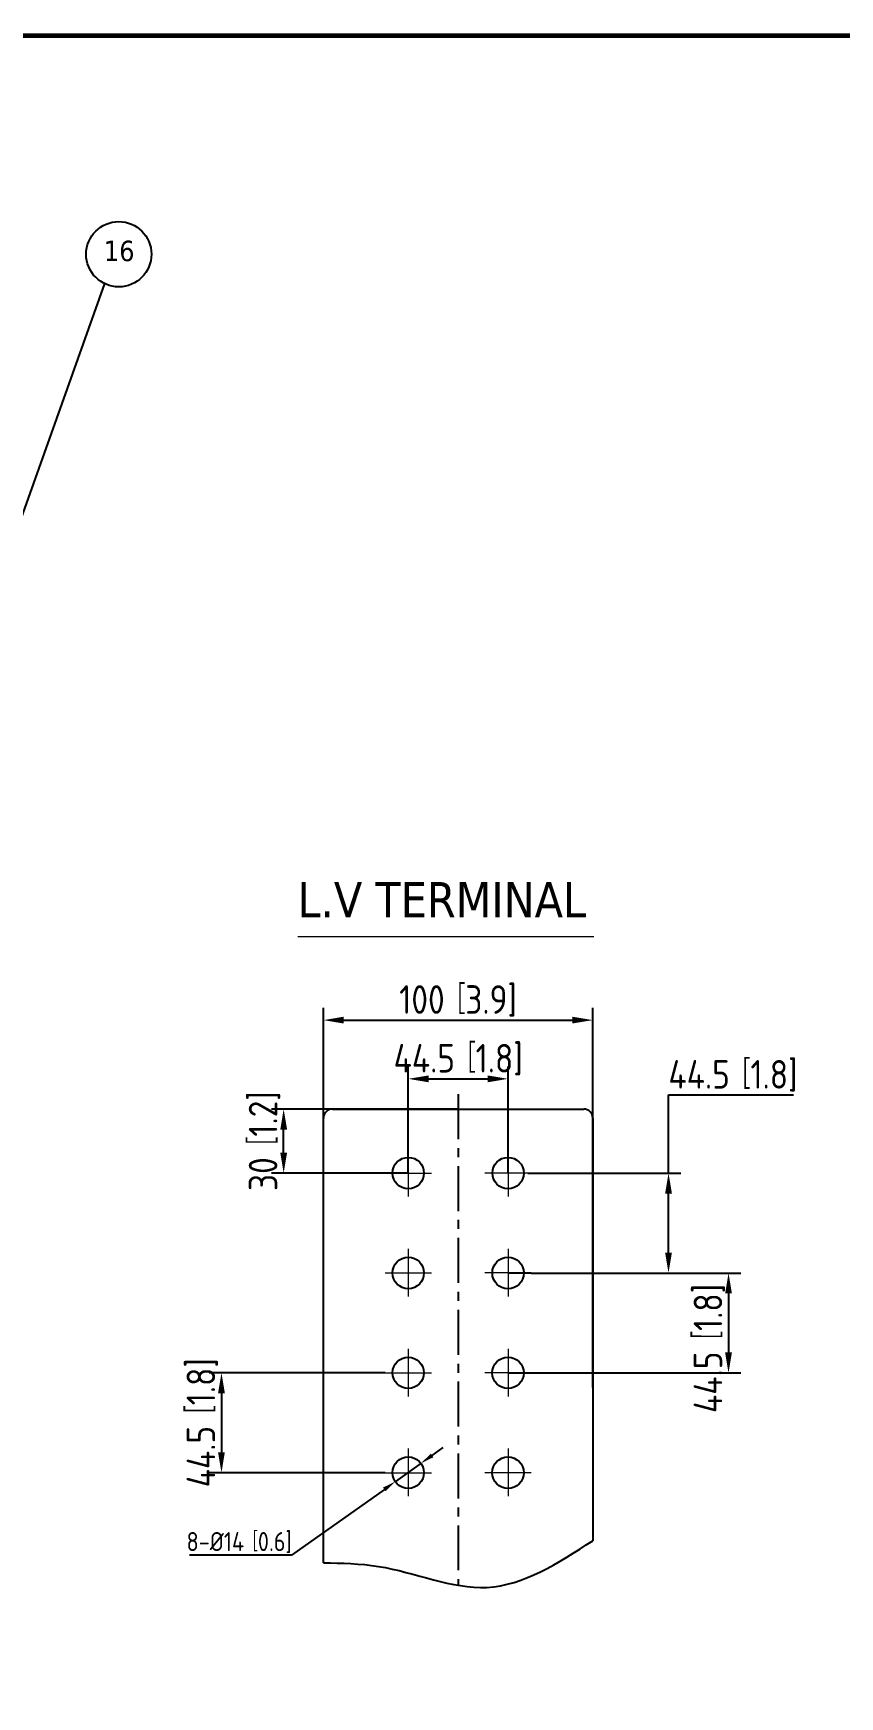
# Model space of a CAD drawing. Header units: inches. Extents: x 198356 to 209798, y -190593 to -183267.
# Drawn here: x 204784 to 206267, y -186567 to -183509 of the extents above; entities that cross this region are included whole.
import ezdxf

# ---------------------------------------------------------------- set-up
doc = ezdxf.new("R2010")
doc.units = ezdxf.units.IN
doc.header["$LTSCALE"] = 13
doc.linetypes.add('CENTERX2', pattern=[101.6, 63.5, -12.7, 12.7, -12.7])
doc.linetypes.add('点画线', pattern=[18, 12, -2, 2, -2])
doc.layers.add('1', color=4, linetype='Continuous')
doc.layers.add('7标注层', color=4, linetype='Continuous')
for name, color, linetype, lineweight in [('中心线层', 1, '点画线', 18), ('标注、文本', 3, 'Continuous', 25), ('铁心', 3, 'Continuous', 0)]:
    doc.layers.add(name, color=color, linetype=linetype, lineweight=lineweight)
doc.styles.get("Standard").update_dxf_attribs({"font": 'gbenor.shx', "bigfont": 'gbcbig.shx'})
doc.styles.add('Tahoma$001', font='tahoma.ttf', dxfattribs={"height": 2.159784})
doc.styles.add('Tahoma_txtstyle_37.59_0_0', font='tahoma.ttf')
doc.dimstyles.new('丁晓菲', dxfattribs={"dimscale": 10, "dimtxt": 3.5, "dimasz": 2.5, "dimexe": 1.5, "dimexo": 0, "dimgap": 0.5, "dimtad": 1, "dimtoh": 1, "dimtxsty": 'Standard', "dimcen": 2.5, "dimclrd": 3, "dimclre": 3, "dimclrt": 2, "dimadec": 0, "dimazin": 0, "dimtfac": 1, "dimtmove": 0, "dimatfit": 2, "dimfxl": 1, "dimarcsym": 0})
doc.dimstyles.new('郁文书', dxfattribs={"dimscale": 15, "dimtxt": 3.5, "dimasz": 2.5, "dimexe": 1.5, "dimexo": 0, "dimgap": 0.5, "dimtad": 1, "dimtoh": 1, "dimtxsty": 'Standard', "dimcen": 2.5, "dimclrd": 3, "dimclre": 3, "dimclrt": 2, "dimadec": 0, "dimazin": 0, "dimtfac": 1, "dimtmove": 0, "dimatfit": 2, "dimfxl": 1, "dimarcsym": 0})

# ---------------------------------------------------------------- blocks, each defined once
blk = doc.blocks.new('*D12')
at = {"layer": '1', "color": 3, "lineweight": -2}
for p, q in [((205317.5, -186036), (205317.5, -185300.9)), ((205812.5, -185998.5), (205812.5, -185300.9)), ((205355, -185323.4), (205775, -185323.4))]:
    blk.add_line(p, q, dxfattribs=at)
at = {"layer": '1', "color": 3}
for points in [[(205355, -185317.1), (205355, -185329.6), (205317.5, -185323.4)], [(205775, -185317.1), (205775, -185329.6), (205812.5, -185323.4)]]:
    blk.add_solid(points, dxfattribs=at)
at = {"layer": 'Defpoints', "color": 0}
for p in [(205812.5, -185323.4), (205812.5, -185998.5), (205317.5, -186036)]:
    blk.add_point(p, dxfattribs=at)
at = {"layer": '1', "color": 2, "insert": (205565, -185288.2), "char_height": 52.5, "attachment_point": 5}
blk.add_mtext('100［3.9]', dxfattribs=at)
blk = doc.blocks.new('*D13')
at = {"layer": '1', "color": 3, "lineweight": -2}
for p, q in [((205565.2, -185487), (205221.9, -185487)), ((205244.4, -185567), (205244.4, -185524.5)), ((205473.4, -185604.5), (205221.9, -185604.5))]:
    blk.add_line(p, q, dxfattribs=at)
at = {"layer": '1', "color": 3}
for points in [[(205238.2, -185524.5), (205250.7, -185524.5), (205244.4, -185487)], [(205238.2, -185567), (205250.7, -185567), (205244.4, -185604.5)]]:
    blk.add_solid(points, dxfattribs=at)
at = {"layer": 'Defpoints', "color": 0}
for p in [(205244.4, -185487), (205565.2, -185487), (205473.4, -185604.5)]:
    blk.add_point(p, dxfattribs=at)
at = {"layer": '1', "color": 2, "insert": (205209.2, -185545.8), "char_height": 52.5, "attachment_point": 5, "rotation": 90}
blk.add_mtext('30［1.2]', dxfattribs=at)
blk = doc.blocks.new('*D14')
at = {"layer": '1', "color": 3, "lineweight": -2}
for p, q in [((205473.4, -185604.5), (205473.4, -185408.8)), ((205656.9, -185604.6), (205656.9, -185408.8)), ((205510.9, -185431.3), (205619.4, -185431.3))]:
    blk.add_line(p, q, dxfattribs=at)
at = {"layer": '1', "color": 3}
for points in [[(205510.9, -185425.1), (205510.9, -185437.6), (205473.4, -185431.3)], [(205619.4, -185425.1), (205619.4, -185437.6), (205656.9, -185431.3)]]:
    blk.add_solid(points, dxfattribs=at)
at = {"layer": 'Defpoints', "color": 0}
for p in [(205656.9, -185431.3), (205473.4, -185604.5), (205656.9, -185604.6)]:
    blk.add_point(p, dxfattribs=at)
at = {"layer": '1', "color": 2, "insert": (205565.2, -185396.1), "char_height": 52.5, "attachment_point": 5}
blk.add_mtext('44.5［1.8]', dxfattribs=at)
blk = doc.blocks.new('*D15')
at = {"layer": '1', "color": 3, "lineweight": -2}
for p, q in [((205951.9, -185604.7), (205951.9, -185460.9)), ((205951.9, -185460.9), (206181.4, -185460.9)), ((205693.2, -185604.6), (205974.4, -185604.7)), ((205951.8, -185750.7), (205951.9, -185642.2)), ((205656.9, -185788.1), (205974.3, -185788.3))]:
    blk.add_line(p, q, dxfattribs=at)
at = {"layer": '1', "color": 3}
for points in [[(205945.6, -185642.2), (205958.1, -185642.2), (205951.9, -185604.7)], [(205945.6, -185750.7), (205958.1, -185750.7), (205951.8, -185788.2)]]:
    blk.add_solid(points, dxfattribs=at)
at = {"layer": 'Defpoints', "color": 0}
for p in [(205693.2, -185604.6), (205656.9, -185788.1), (205951.8, -185788.2)]:
    blk.add_point(p, dxfattribs=at)
at = {"layer": '1', "color": 2, "insert": (206070.4, -185425.7), "char_height": 52.5, "attachment_point": 5}
blk.add_mtext('44.5［1.8]', dxfattribs=at)
blk = doc.blocks.new('*D16')
at = {"layer": 'Defpoints', "color": 0}
for p in [(205496.9, -186137.9), (205449.9, -186171.4)]:
    blk.add_point(p, dxfattribs=at)
at = {"layer": '标注、文本', "color": 3, "lineweight": -2}
for p, q in [((205517.3, -186123.5), (205537.7, -186109)), ((205496.9, -186137.9), (205449.9, -186171.4)), ((205429.5, -186185.9), (205259.1, -186307)), ((205259.1, -186307), (205071.1, -186307))]:
    blk.add_line(p, q, dxfattribs=at)
at = {"layer": '标注、文本', "color": 3}
for points in [[(205514.9, -186120.1), (205519.7, -186126.8), (205496.9, -186137.9)], [(205427.1, -186182.5), (205431.9, -186189.3), (205449.9, -186171.4)]]:
    blk.add_solid(points, dxfattribs=at)
at = {"layer": '标注、文本', "color": 2, "insert": (205162.6, -186283.6), "char_height": 35, "attachment_point": 5, "bg_fill": 3, "box_fill_scale": 1.1, "bg_fill_color": 256, "bg_fill_true_color": 13158600, "bg_fill_transparency": 9437205}
blk.add_mtext('8-%%C14［0.6]', dxfattribs=at)
blk = doc.blocks.new('*D61')
at = {"layer": '1', "color": 3, "lineweight": -2}
for p, q in [((205699.6, -185788.2), (206084.7, -185788.3)), ((206062.2, -185825.8), (206062.2, -185934.3)), ((205656.9, -185971.7), (206084.6, -185971.9))]:
    blk.add_line(p, q, dxfattribs=at)
at = {"layer": '1', "color": 3}
for points in [[(206055.9, -185825.8), (206068.4, -185825.8), (206062.2, -185788.3)], [(206055.9, -185934.3), (206068.4, -185934.3), (206062.1, -185971.8)]]:
    blk.add_solid(points, dxfattribs=at)
at = {"layer": 'Defpoints', "color": 0}
for p in [(205699.6, -185788.2), (205656.9, -185971.7), (206062.1, -185971.8)]:
    blk.add_point(p, dxfattribs=at)
at = {"layer": '1', "color": 2, "insert": (206027, -185926.8), "char_height": 52.5, "attachment_point": 5, "rotation": 89.979}
blk.add_mtext('44.5［1.8]', dxfattribs=at)
blk = doc.blocks.new('*D135')
at = {"layer": '1', "color": 3, "lineweight": -2}
for p, q in [((205430.7, -185971.7), (205107.6, -185971.7)), ((205130.1, -186009.2), (205130.1, -186117.7)), ((205430.7, -186155.2), (205107.6, -186155.2))]:
    blk.add_line(p, q, dxfattribs=at)
at = {"layer": '1', "color": 3}
for points in [[(205123.8, -186009.2), (205136.3, -186009.2), (205130.1, -185971.7)], [(205123.8, -186117.7), (205136.3, -186117.7), (205130.1, -186155.2)]]:
    blk.add_solid(points, dxfattribs=at)
at = {"layer": 'Defpoints', "color": 0}
for p in [(205430.7, -185971.7), (205130.1, -186155.2), (205430.7, -186155.2)]:
    blk.add_point(p, dxfattribs=at)
at = {"layer": '1', "color": 2, "insert": (205094.9, -186063.4), "char_height": 52.5, "attachment_point": 5, "rotation": 90}
blk.add_mtext('44.5［1.8]', dxfattribs=at)

msp = doc.modelspace()

# ---------------------------------------------------------------- linework, layer by layer
at = {"layer": '1', "color": 1, "linetype": 'CENTERX2', "lineweight": -3, "ltscale": 0.1}
msp.add_line((205565.203, -185459.594), (205565.038, -186362.184), dxfattribs=at)
at = {"layer": '1'}
for p, q in [((205334.026, -185486.977), (205796.026, -185486.977)), ((205317.699, -186320.976), (205317.526, -185503.477)), ((205812.526, -185503.477), (205812.478, -186280.391))]:
    msp.add_line(p, q, dxfattribs=at)
for centre in [(205473.417, -185604.54), (205656.943, -185604.569), (205473.417, -185788.102), (205656.885, -185788.131), (205473.35, -185971.665), (205656.818, -185971.694), (205656.828, -186155.256)]:
    msp.add_circle(centre, 28.875, dxfattribs=at)
for centre, start, end in [((205334.026, -185503.477), 90, 180), ((205796.026, -185503.477), 0, 90)]:
    msp.add_arc(centre, 16.5, start, end, dxfattribs=at)
at = {"layer": '7标注层', "color": 3, "linetype": 'ByBlock'}
msp.add_circle((204941.354, -183915.621), 60, dxfattribs=at)
at = {"layer": '中心线层'}
for p, q in [((205473.417, -185560.214), (205473.417, -185647.763)), ((205656.957, -185560.243), (205656.929, -185647.792)), ((205430.793, -185604.54), (205516.041, -185604.54)), ((205699.559, -185604.589), (205614.311, -185604.558)), ((205473.417, -185743.776), (205473.417, -185831.325)), ((205656.899, -185743.805), (205656.872, -185831.354)), ((205430.793, -185788.102), (205516.041, -185788.102)), ((205699.509, -185788.145), (205614.262, -185788.118)), ((205473.35, -185927.339), (205473.35, -186014.888)), ((205656.832, -185927.367), (205656.805, -186014.917)), ((205430.726, -185971.665), (205515.974, -185971.665)), ((205699.442, -185971.707), (205614.194, -185971.68)), ((205656.842, -186110.93), (205656.814, -186198.479)), ((205699.452, -186155.27), (205614.204, -186155.243))]:
    msp.add_line(p, q, dxfattribs=at)
at = {"layer": '标注、文本', "ltscale": 16.7707}
msp.add_line((204915.283, -183969.661), (204513.435, -185096.276), dxfattribs=at)
at = {"layer": '铁心'}
msp.add_line((205814.537, -185170.064), (205270.269, -185170.064), dxfattribs=at)

# ---------------------------------------------------------------- texts
for s, height, style, p in [('16', 37.5893, 'Tahoma_txtstyle_37.59_0_0', (204913.86, -183928.283)), ('L.V TERMINAL', 64.56572, 'Tahoma$001', (205270.076, -185134.186))]:
    msp.add_text(s, height=height, dxfattribs=dict(at, style=style)).set_placement(p)

# ---------------------------------------------------------------- dimensions: what is measured, and where the dimension line sits
at = {"layer": '1'}
for base, p1, p2, text, picture, middle in [((205812.526, -185323.358), (205317.526, -186036.046), (205812.526, -185998.477), '100［3.9]', '*D12', (205565.026, -185323.358)), ((205656.943, -185431.311), (205473.417, -185604.54), (205656.943, -185604.569), '44.5［1.8]', '*D14', (205565.18, -185431.311))]:
    dim = msp.add_linear_dim(base=base, p1=p1, p2=p2, text=text, dimstyle='郁文书', override={"dimarcsym": 1}, dxfattribs=at)
    dim.commit()
    dim.dimension.update_dxf_attribs({"geometry": picture, "text_midpoint": middle, "dimtype": 160})
for base, p1, p2, angle, text, picture, middle in [((205244.412, -185486.977), (205473.417, -185604.54), (205565.199, -185486.977), 90, '30［1.2]', '*D13', (205244.412, -185545.759)), ((205951.801, -185788.244), (205693.207, -185604.587), (205656.868, -185788.136), 269.979026, '44.5［1.8]', '*D15', (206070.405, -185460.946)), ((206062.138, -185971.847), (205699.559, -185788.152), (205656.868, -185971.699), 269.979026, '44.5［1.8]', '*D61', (206062.155, -185926.763))]:
    dim = msp.add_linear_dim(base=base, p1=p1, p2=p2, angle=angle, text=text, dimstyle='郁文书', override={"dimarcsym": 1}, dxfattribs=at)
    dim.commit()
    dim.dimension.update_dxf_attribs({"geometry": picture, "text_midpoint": middle, "dimtype": 160})

# ---------------------------------------------------------------- next in the draw order: dimensions: what is measured, and where the dimension line sits
at = {"layer": '标注、文本'}
dim = msp.add_diameter_dim_2p(p1=(205496.924, -186137.94), p2=(205449.857, -186171.402), text='8-%%C14［0.6]', dimstyle='丁晓菲', override={"dimtfill": 1, "dimarcsym": 1}, dxfattribs=at)
dim.commit()
dim.dimension.update_dxf_attribs({"geometry": '*D16', "text_midpoint": (205162.573, -186307.05), "dimtype": 163})

# ---------------------------------------------------------------- next in the draw order: linework, layer by layer
at = {"layer": '1', "const_width": 8.634}
msp.add_lwpolyline([(198997.156, -190321.999), (208469.476, -190321.999), (208469.476, -183513.769), (198997.156, -183513.769), (198997.156, -190321.999)], dxfattribs=at)
at = {"layer": '1'}
msp.add_circle((205473.36, -186155.227), 28.875, dxfattribs=at)
at = {"layer": '中心线层'}
for p, q in [((205473.36, -186110.901), (205473.36, -186198.45)), ((205430.736, -186155.227), (205515.984, -186155.227))]:
    msp.add_line(p, q, dxfattribs=at)
at = {"layer": '标注、文本'}
msp.add_open_spline([(205317.66, -186320.975), (205351.329, -186321.461), (205452.544, -186322.92), (205624.524, -186401.709), (205748.988, -186321.371), (205812.66, -186280.273)], degree=3, knots=[0, 0, 0, 0, 73.60943979, 221.28127785, 375.94621417, 375.94621417, 375.94621417, 375.94621417], dxfattribs=at)

# ---------------------------------------------------------------- next in the draw order: dimensions: what is measured, and where the dimension line sits
at = {"layer": '1'}
dim = msp.add_linear_dim(base=(205130.092, -186155.227), p1=(205430.726, -185971.665), p2=(205430.726, -186155.227), angle=90, text='44.5［1.8]', dimstyle='郁文书', override={"dimarcsym": 1}, dxfattribs=at)
dim.commit()
dim.dimension.update_dxf_attribs({"geometry": '*D135', "text_midpoint": (205130.092, -186063.446), "dimtype": 160})

doc.saveas('drawing.dxf')
